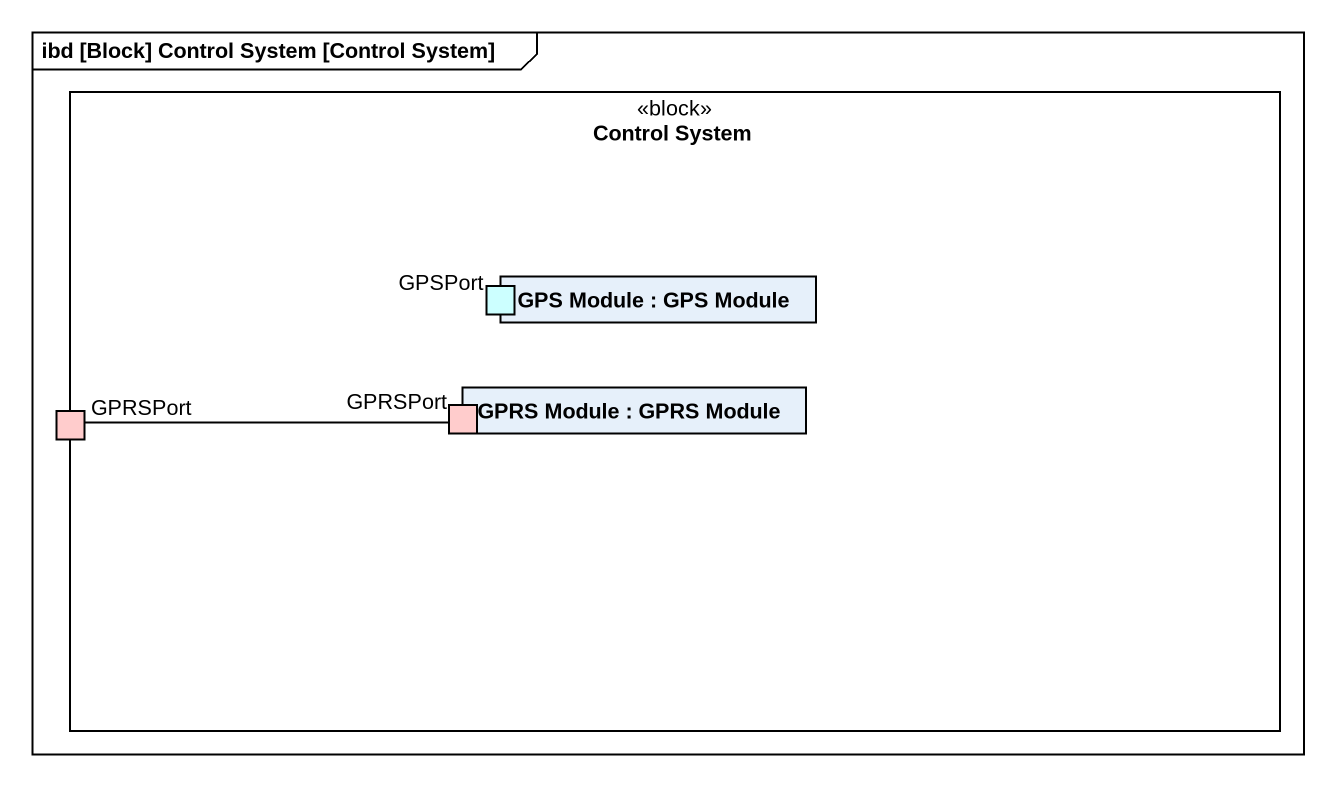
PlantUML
@startuml
mainframe ibd [Block] Control System [Control System]
rectangle "Control System" as Control_System <<block>> {
  rectangle "GPS Module : GPS Module" as GPS_Module {
    port GPSPort #CCFFFF
  }
  rectangle "GPRS Module : GPRS Module" as GPRS_Module {
    port "GPRSPort" as GPRSPort_2 #FFCCCC
  }
  port GPRSPort #FFCCCC
}
GPRSPort -right- GPRSPort_2
@enduml
